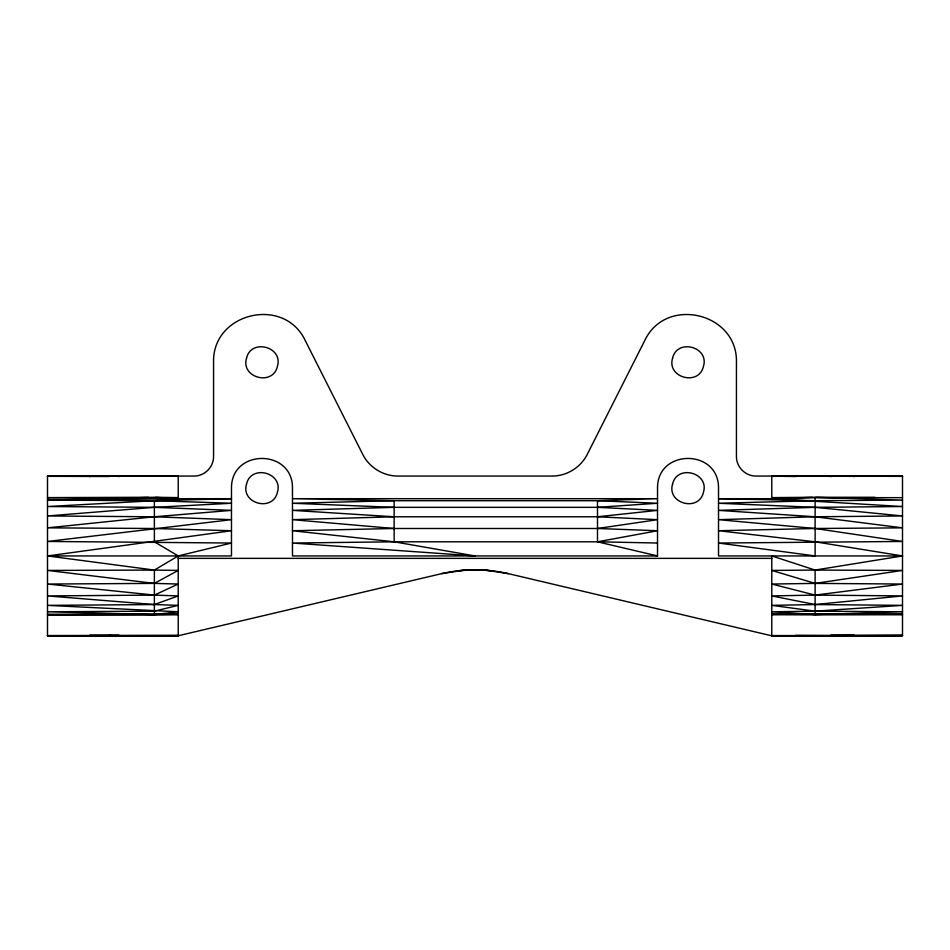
<?xml version="1.0" encoding="UTF-8"?>
<svg xmlns="http://www.w3.org/2000/svg" width="950" height="950" viewBox="0 0 950 950"><rect width="100%" height="100%" fill="white"/><g stroke="black" fill="none" stroke-linecap="round" stroke-linejoin="round"><path stroke-width="1.43" d="M47.5 614.222L178.22 614.222L154.375 614.579L47.5 611.788L154.375 611.171L178.22 605.364L154.375 604.556L47.5 595.911L154.375 595.104L178.22 584.036L154.375 583.395L47.5 570.428L154.375 570.071L178.22 555.94L231.479 543.032L47.5 541.452L231.479 519.674L154.375 516.776L47.5 515.969L154.375 507.336L231.479 503.251L154.375 500.709L47.5 500.104L154.375 497.301L178.22 498.691L231.479 498.691L154.375 500.709L47.5 506.528L154.375 507.336L231.479 510.364L154.375 516.776L47.5 527.856L154.375 528.497L231.479 530.741L47.5 555.94L154.375 570.071L178.22 570.428L154.375 583.395L47.5 584.036L154.375 595.104L178.22 595.911L154.375 604.556L47.5 605.364L178.22 611.788L154.375 614.579L47.5 614.804L178.22 614.804M178.22 635.764L47.5 635.764L178.22 635.764L441.631 573.646C463.529 568.563 486.471 568.563 508.369 573.646L771.78 635.823L902.5 635.823L902.5 476.057L755.808 476.057C745.441 476.128 736.369 467.056 736.44 456.689L736.44 362.282C737.758 312.74 665.974 295.628 644.812 340.444L587.041 454.789C580.474 467.554 566.817 475.962 552.461 476.057L397.539 476.057C383.183 475.962 369.526 467.554 362.959 454.789L305.188 340.444C284.026 295.628 212.242 312.74 213.56 362.282L213.56 456.689C213.631 467.056 204.559 476.128 194.192 476.057L47.5 476.057L47.5 635.823L178.22 635.823L178.22 555.94L154.375 541.809L154.375 500.709L178.22 498.691L178.22 476.057M597.491 528.497L657.519 519.674L597.491 516.776L394.143 516.776L292.481 510.364L394.143 507.336L597.491 507.336L657.519 503.251L597.491 500.709L394.143 500.709L292.481 498.691L657.519 498.691L597.491 500.709L597.491 541.809L657.519 530.741L597.491 528.497L394.143 528.497L292.481 530.741L394.143 541.809L475 555.94L292.481 543.032L394.143 541.809L597.491 541.809L657.519 543.032M902.5 614.804L815.112 614.579L771.78 611.788L815.112 611.171L902.5 605.364L815.112 604.556L771.78 595.911L815.112 595.104L902.5 584.036L815.112 583.395L771.78 570.428L815.112 570.071L902.5 555.94L815.112 541.809L718.521 530.741L815.112 528.497L902.5 527.856L815.112 516.776L718.521 510.364L815.112 507.336L902.5 506.528L771.78 498.691L718.521 498.691L815.112 500.709L902.5 500.104L815.112 497.301L771.78 498.691L771.78 476.057M441.631 573.646L463.79 570.202L486.21 570.202L508.369 573.646M597.491 516.776L657.519 510.364L597.491 507.336M458.209 570.736L475 569.763L491.791 570.736M47.5 635.562L178.22 635.241M771.78 614.804L815.112 614.579L902.5 611.788L815.112 611.171L771.78 605.364L815.112 604.556L902.5 595.911L815.112 595.104L771.78 584.036L815.112 583.395L902.5 570.428L815.112 570.071L771.78 555.94L771.78 635.823L902.5 635.241M394.143 516.776L292.481 519.674L394.143 528.497M815.112 500.709L718.521 503.251L815.112 507.336L902.5 515.969L815.112 516.776L718.521 519.674L815.112 528.497L902.5 541.452L718.521 543.032L815.112 555.94L815.112 497.301M771.78 635.764L902.5 635.562L771.78 635.562M47.5 500.104L178.22 498.691M812.226 497.325L771.78 497.669L902.5 497.669M874.903 497.325L816.584 497.325M795.625 476.496L771.78 476.128L902.5 476.318L771.78 476.318M148.521 497.325L47.5 497.669L178.22 497.669L155.776 497.325M815.112 614.579L902.5 614.222L771.78 614.222L815.112 614.579L815.112 570.071M47.5 476.128L178.22 476.128M771.78 476.128L902.5 476.128M47.5 555.94L231.479 555.94L231.479 488.157C231.076 448.566 292.885 448.566 292.481 488.157L292.481 555.94L657.519 555.94L657.519 488.157C657.115 448.566 718.924 448.566 718.521 488.157L718.521 555.94L902.5 555.94M178.22 558.362L771.78 558.362M47.5 476.318L109.594 476.496M795.625 635.384L837.14 635.823M394.143 507.336L292.481 503.251L394.143 500.709L394.143 541.809M109.594 635.384L112.86 635.823M597.491 541.809L657.519 555.94M854.086 476.057L854.086 476.722M854.086 635.823L854.086 635.17L830.846 635.17L830.846 635.823M830.846 476.057L830.846 476.722M154.375 570.071L154.375 614.579M118.857 476.057L118.857 476.722M118.857 635.823L118.857 635.17L89.811 635.17L89.811 635.823M89.811 476.057L89.811 476.722M246.549 358.15C240.481 377.767 272.852 386.448 277.412 366.415C283.468 346.798 251.109 338.129 246.549 358.15M246.549 484.025C240.481 503.654 272.852 512.323 277.412 492.302C283.468 472.673 251.109 464.004 246.549 484.025M672.588 358.15C666.532 377.767 698.891 386.448 703.451 366.415C709.519 346.798 677.148 338.129 672.588 358.15M672.588 484.025C666.532 503.654 698.891 512.323 703.451 492.302C709.519 472.673 677.148 464.004 672.588 484.025"/></g></svg>
